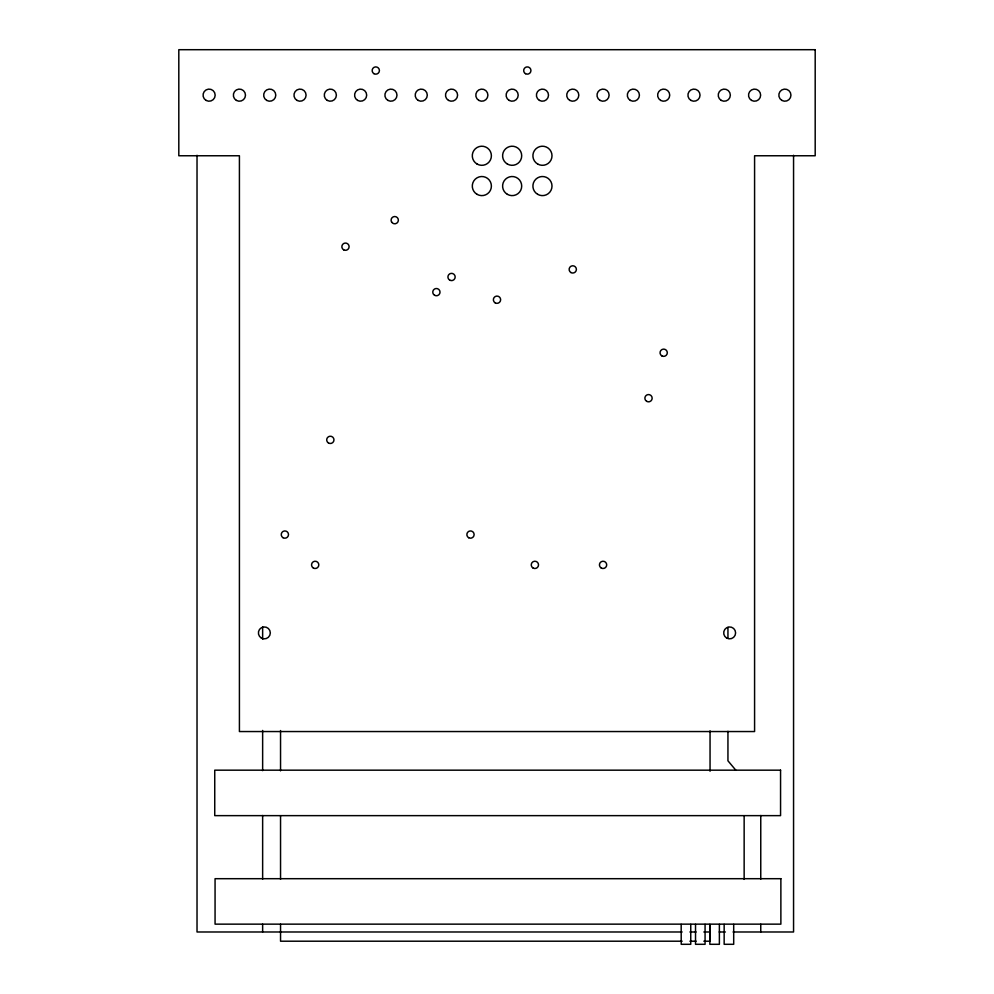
<?xml version="1.0" encoding="UTF-8"?>
<svg xmlns="http://www.w3.org/2000/svg" width="994" height="994" viewBox="0 0 994 994"><rect width="100%" height="100%" fill="white"/><g stroke="black" fill="none" stroke-linecap="round" stroke-linejoin="round"><path stroke-width="1.49" d="M682.132 931.987L197.023 931.987L197.023 155.275M689.886 931.987L696.098 931.987M703.839 931.987L710.051 931.987M719.184 931.987L725.409 931.987M733.1 931.987L793.56 931.987L793.56 155.275M682.132 941.206L280.544 941.206L280.544 924.234M689.886 941.206L696.098 941.206M703.839 941.206L710.051 941.206L710.051 925.054M735.895 770.288L727.943 760.795L727.943 731.323M760.758 815.502L760.758 879.181M760.758 924.221L760.758 931.987M744.146 816.633L744.146 879.379M733.696 924.358L733.696 944.3L724.154 944.3L724.154 924.358M727.943 627.4L727.943 638.26M719.383 924.358L719.383 944.3L709.84 944.3L709.84 924.358M710.051 730.863L710.051 771.232M705.069 924.358L705.069 944.3L695.527 944.3L695.527 924.358M690.755 924.358L690.755 944.3L681.213 944.3L681.176 924.358M280.544 730.553L280.544 770.847M280.544 815.776L280.544 879.305M262.64 626.966L262.64 639.316M262.64 730.453L262.64 770.623M262.64 815.502L262.64 879.181M262.64 924.221L262.64 931.987M815.192 49.7L178.808 49.7L178.808 155.76L239.417 155.76L239.417 731.547L754.583 731.547L754.583 155.76L815.192 155.76L815.192 49.7M780.563 770.176L214.741 770.176L214.741 815.639L780.563 815.639L780.563 770.176M780.874 878.696L215.064 878.696L215.064 924.147L780.874 924.147L780.874 878.696M477.07 164.035A9.542 9.542 0 0 0 491.396 155.76A9.542 9.542 0 0 0 477.07 147.497A9.542 9.542 0 0 0 477.07 164.035M507.375 164.035A9.542 9.542 0 0 0 521.701 155.76A9.542 9.542 0 0 0 507.375 147.497A9.542 9.542 0 0 0 507.375 164.035M537.679 164.035A9.542 9.542 0 0 0 552.005 155.76A9.542 9.542 0 0 0 537.679 147.497A9.542 9.542 0 0 0 537.679 164.035M537.679 194.339A9.542 9.542 0 0 0 552.005 186.064A9.542 9.542 0 0 0 537.679 177.802A9.542 9.542 0 0 0 537.679 194.339M507.375 194.339A9.542 9.542 0 0 0 521.701 186.064A9.542 9.542 0 0 0 507.375 177.802A9.542 9.542 0 0 0 507.375 194.339M477.07 194.339A9.542 9.542 0 0 0 491.396 186.064A9.542 9.542 0 0 0 477.07 177.802A9.542 9.542 0 0 0 477.07 194.339M726.664 638.061A5.964 5.964 0 0 0 735.61 632.905A5.964 5.964 0 0 0 726.664 627.736A5.964 5.964 0 0 0 726.664 638.061M261.372 638.061A5.964 5.964 0 0 0 270.318 632.905A5.964 5.964 0 0 0 261.372 627.736A5.964 5.964 0 0 0 261.372 638.061M525.491 73.68A3.641 3.641 0 0 0 530.945 70.537A3.641 3.641 0 0 0 525.491 67.381A3.641 3.641 0 0 0 525.491 73.68M373.968 73.68A3.641 3.641 0 0 0 379.422 70.537A3.641 3.641 0 0 0 373.968 67.381A3.641 3.641 0 0 0 373.968 73.68M661.855 355.889A3.641 3.641 0 0 0 667.309 352.746A3.641 3.641 0 0 0 661.855 349.59A3.641 3.641 0 0 0 661.855 355.889M283.054 537.717A3.641 3.641 0 0 0 288.508 534.561A3.641 3.641 0 0 0 283.054 531.417A3.641 3.641 0 0 0 283.054 537.717M468.671 537.717A3.641 3.641 0 0 0 474.126 534.561A3.641 3.641 0 0 0 468.671 531.417A3.641 3.641 0 0 0 468.671 537.717M570.941 272.555A3.641 3.641 0 0 0 576.396 269.399A3.641 3.641 0 0 0 570.941 266.255A3.641 3.641 0 0 0 570.941 272.555M495.186 302.859A3.641 3.641 0 0 0 500.641 299.703A3.641 3.641 0 0 0 495.186 296.56A3.641 3.641 0 0 0 495.186 302.859M391.574 221.973A3.641 3.641 0 0 0 397.886 221.973A3.641 3.641 0 0 0 394.73 216.518A3.641 3.641 0 0 0 391.574 221.973M449.723 280.134A3.641 3.641 0 0 0 455.177 276.978A3.641 3.641 0 0 0 449.723 273.835A3.641 3.641 0 0 0 449.723 280.134M434.577 295.28A3.641 3.641 0 0 0 440.031 292.137A3.641 3.641 0 0 0 434.577 288.981A3.641 3.641 0 0 0 434.577 295.28M343.663 249.829A3.641 3.641 0 0 0 349.118 246.674A3.641 3.641 0 0 0 343.663 243.53A3.641 3.641 0 0 0 343.663 249.829M328.505 443.013A3.641 3.641 0 0 0 333.972 439.857A3.641 3.641 0 0 0 328.505 436.714A3.641 3.641 0 0 0 328.505 443.013M646.696 401.352A3.641 3.641 0 0 0 652.163 398.196A3.641 3.641 0 0 0 646.696 395.04A3.641 3.641 0 0 0 646.696 401.352M313.358 568.021A3.641 3.641 0 0 0 318.813 564.865A3.641 3.641 0 0 0 313.358 561.722A3.641 3.641 0 0 0 313.358 568.021M533.057 568.021A3.641 3.641 0 0 0 538.524 564.865A3.641 3.641 0 0 0 533.057 561.722A3.641 3.641 0 0 0 533.057 568.021M601.246 568.021A3.641 3.641 0 0 0 606.7 564.865A3.641 3.641 0 0 0 601.246 561.722A3.641 3.641 0 0 0 601.246 568.021M206.081 100.406A6.063 6.063 0 0 0 215.176 95.151A6.063 6.063 0 0 0 206.081 89.907A6.063 6.063 0 0 0 206.081 100.406M236.386 100.406A6.063 6.063 0 0 0 245.481 95.151A6.063 6.063 0 0 0 236.386 89.907A6.063 6.063 0 0 0 236.386 100.406M266.69 100.406A6.063 6.063 0 0 0 275.785 95.151A6.063 6.063 0 0 0 266.69 89.907A6.063 6.063 0 0 0 266.69 100.406M296.995 100.406A6.063 6.063 0 0 0 306.09 95.151A6.063 6.063 0 0 0 296.995 89.907A6.063 6.063 0 0 0 296.995 100.406M327.299 100.406A6.063 6.063 0 0 0 336.382 95.151A6.063 6.063 0 0 0 327.299 89.907A6.063 6.063 0 0 0 327.299 100.406M357.604 100.406A6.063 6.063 0 0 0 366.687 95.151A6.063 6.063 0 0 0 357.604 89.907A6.063 6.063 0 0 0 357.604 100.406M387.908 100.406A6.063 6.063 0 0 0 396.991 95.151A6.063 6.063 0 0 0 387.908 89.907A6.063 6.063 0 0 0 387.908 100.406M418.213 100.406A6.063 6.063 0 0 0 427.296 95.151A6.063 6.063 0 0 0 418.213 89.907A6.063 6.063 0 0 0 418.213 100.406M448.518 100.406A6.063 6.063 0 0 0 457.6 95.151A6.063 6.063 0 0 0 448.518 89.907A6.063 6.063 0 0 0 448.518 100.406M478.822 100.406A6.063 6.063 0 0 0 487.905 95.151A6.063 6.063 0 0 0 478.822 89.907A6.063 6.063 0 0 0 478.822 100.406M509.127 100.406A6.063 6.063 0 0 0 518.209 95.151A6.063 6.063 0 0 0 509.127 89.907A6.063 6.063 0 0 0 509.127 100.406M539.431 100.406A6.063 6.063 0 0 0 548.514 95.151A6.063 6.063 0 0 0 539.431 89.907A6.063 6.063 0 0 0 539.431 100.406M569.736 100.406A6.063 6.063 0 0 0 578.819 95.151A6.063 6.063 0 0 0 569.736 89.907A6.063 6.063 0 0 0 569.736 100.406M600.028 100.406A6.063 6.063 0 0 0 609.123 95.151A6.063 6.063 0 0 0 600.028 89.907A6.063 6.063 0 0 0 600.028 100.406M630.333 100.406A6.063 6.063 0 0 0 639.428 95.151A6.063 6.063 0 0 0 630.333 89.907A6.063 6.063 0 0 0 630.333 100.406M660.637 100.406A6.063 6.063 0 0 0 669.732 95.151A6.063 6.063 0 0 0 660.637 89.907A6.063 6.063 0 0 0 660.637 100.406M690.942 100.406A6.063 6.063 0 0 0 700.037 95.151A6.063 6.063 0 0 0 690.942 89.907A6.063 6.063 0 0 0 690.942 100.406M721.246 100.406A6.063 6.063 0 0 0 730.341 95.151A6.063 6.063 0 0 0 721.246 89.907A6.063 6.063 0 0 0 721.246 100.406M751.551 100.406A6.063 6.063 0 0 0 760.646 95.151A6.063 6.063 0 0 0 751.551 89.907A6.063 6.063 0 0 0 751.551 100.406M781.856 100.406A6.063 6.063 0 0 0 790.951 95.151A6.063 6.063 0 0 0 781.856 89.907A6.063 6.063 0 0 0 781.856 100.406"/></g></svg>
